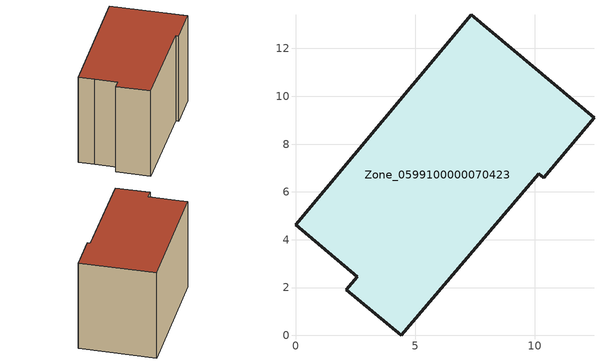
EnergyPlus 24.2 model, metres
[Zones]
Zone_0599100000070423
 floor ground (C_G): 2.58,2.46 1.1,3.7 0,4.62 7.34,13.42 12.48,9.11 10.37,6.6 10.18,6.76 4.42,0 2.12,1.92 z0
 wall outside (C_F): 10.37,6.6 12.48,9.11 7.34,13.42 0,4.62 1.1,3.7 2.58,2.46 2.12,1.92 4.42,0 10.18,6.76 10.37,6.6 z0:8.34
 roof outside (C_R): 0,4.62 1.1,3.7 2.58,2.46 2.12,1.92 4.42,0 10.18,6.76 10.37,6.6 12.48,9.11 7.34,13.42 z8.34
[BUILDING]
Pand.0599100000070423: North Axis=0; Terrain=City; Loads Convergence Tolerance Value=0.04; Temperature Convergence Tolerance Value=0.4; Solar Distribution=FullExterior; Maximum Number of Warmup Days=25; Minimum Number of Warmup Days=1
[Site:Location]
Rotterdam.The.Hague.AP_ZH_NLD Design_Conditions: Latitude=51.96; Longitude=4.45; Time Zone=1; Elevation=-4.5
[SITE:GROUNDTEMPERATURE:BUILDINGSURFACE]
18, 18, 18, 18, 18, 18, 18, 18, 18, 18, 18, 18
[MATERIAL] Thermal Absorptance=0.9; Solar Absorptance=0.7; Visible Absorptance=0.7
Name | Roughness | Thickness | Conductivity | Density | Specific Heat
G.TI.1946-1964 | MediumSmooth | 0.15 | 1 | 540 | 1210
F.TI.1946-1964 | Rough | 0.3 | 0.857143 | 1920 | 840
R.TI.1946-1964 | MediumRough | 0.2 | 0.277778 | 1500 | 1000
[CONSTRUCTION]
C_G: G.TI.1946-1964
C_F: F.TI.1946-1964
C_R: R.TI.1946-1964
[ZONE]
Zone_0599100000070423: Type=1; Multiplier=1; Ceiling Height=Autocalculate; Volume=Autocalculate; Floor Area=autocalculate; Part of Total Floor Area=Yes
[ZONEINFILTRATION:DESIGNFLOWRATE]
Infil_Zone_0599100000070423: Zone or ZoneList or Space or SpaceList=Zone_0599100000070423; Schedule=AlwaysOn; Design Flow Rate Calculation Method=Flow/Area; Flow Rate per Floor Area=0.003; Constant Term Coefficient=1; Temperature Term Coefficient=0; Velocity Term Coefficient=0; Velocity Squared Term Coefficient=0
[HVACTEMPLATE:ZONE:IDEALLOADSAIRSYSTEM]
Zone_0599100000070423: Maximum Heating Supply Air Temperature=50; Minimum Cooling Supply Air Temperature=13; Maximum Heating Supply Air Humidity Ratio=0.0156; Minimum Cooling Supply Air Humidity Ratio=0.0077; Heating Limit=NoLimit; Cooling Limit=NoLimit; Dehumidification Control Type=ConstantSensibleHeatRatio; Cooling Sensible Heat Ratio=0.7; Dehumidification Setpoint=60; Humidification Control Type=None; Humidification Setpoint=30; Outdoor Air Method=None; Outdoor Air Flow Rate per Person=0.00944; Outdoor Air Flow Rate per Zone Floor Area=0; Outdoor Air Flow Rate per Zone=0; Demand Controlled Ventilation Type=None; Outdoor Air Economizer Type=NoEconomizer; Heat Recovery Type=None; Sensible Heat Recovery Effectiveness=0.7; Latent Heat Recovery Effectiveness=0.65
[ZONECONTROL:THERMOSTAT]
ThermostatControl_Zone_0599100000070423: Zone or ZoneList=Zone_0599100000070423; Control Type Schedule=DualSetpointControlType; Control 1=Thermostat_Zone_0599100000070423; Temperature Difference Between Cutout And Setpoint=0
[THERMOSTATSETPOINT:DUALSETPOINT]
Thermostat_Zone_0599100000070423: Heating Setpoint Temperature Schedule=HeatingSetpoint_Zone_0599100000070423; Cooling Setpoint Temperature Schedule=CoolingSetpoint_Zone_0599100000070423
[SCHEDULE:COMPACT]
HeatingSetpoint_Zone_0599100000070423: Through: 12/31, For: AllDays, Until: 24:00, 21
CoolingSetpoint_Zone_0599100000070423: Through: 12/31, For: AllDays, Until: 24:00, 24
DualSetpointControlType: Through: 12/31, For: AllDays, Until: 24:00, 4
AlwaysOn: Through: 12/31, For: AllDays, Until: 24:00, 1
